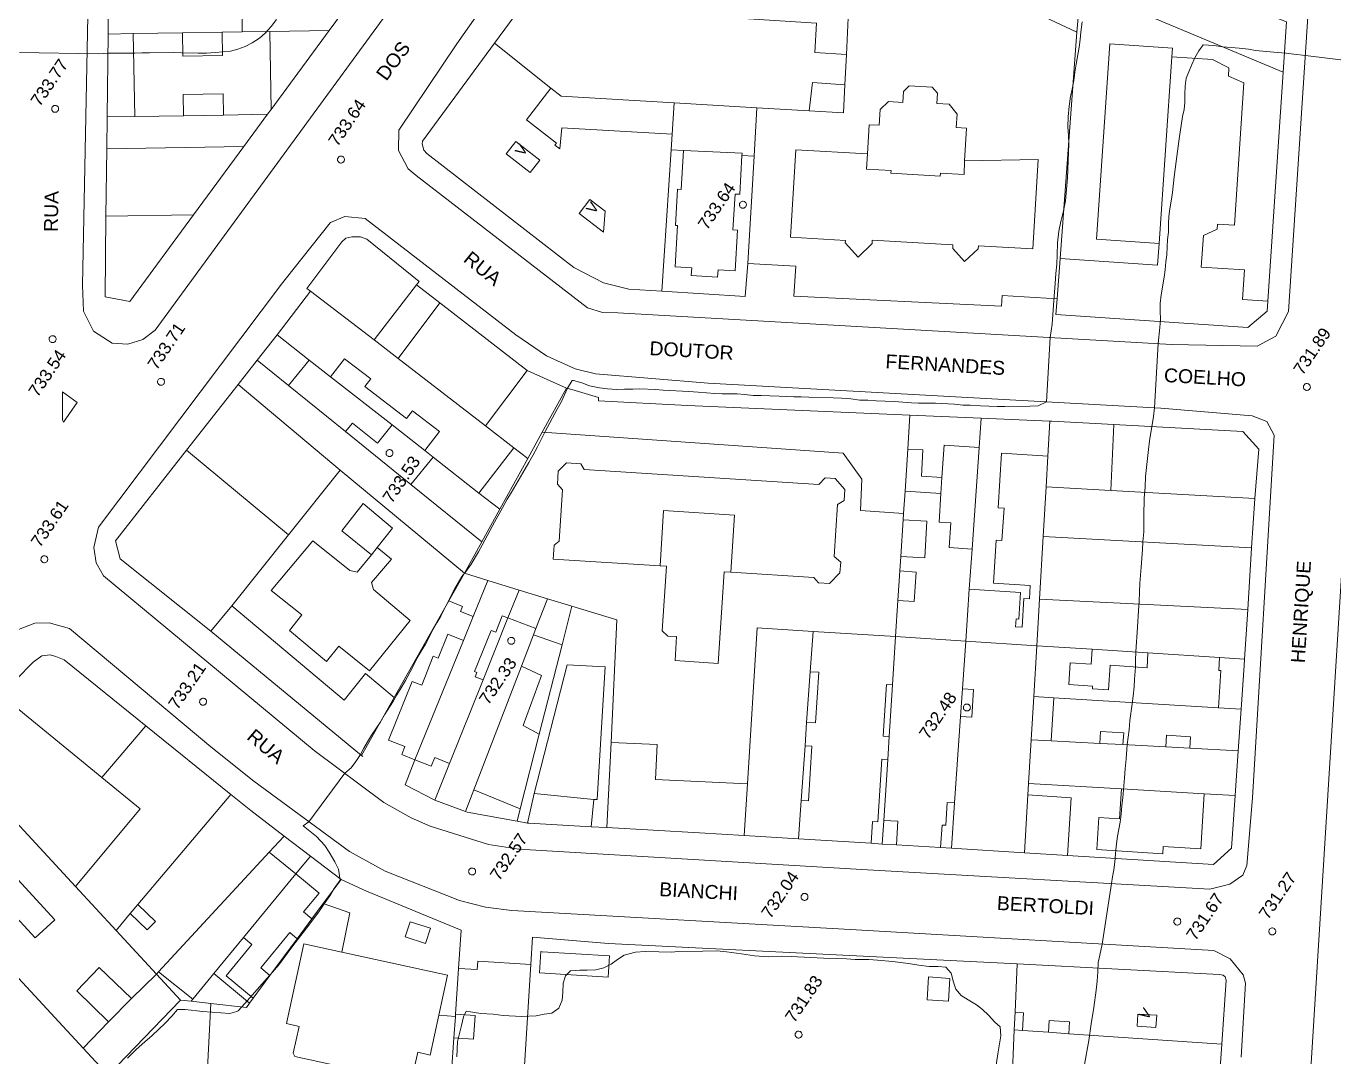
# Model space of a CAD drawing. Header units: metres. Extents: x 325024 to 7190115, y 7391967 to 10157759.
# Drawn here: x 326394.9 to 326583, y 7392846.7 to 7392995 of the extents above; entities that cross this region are included whole.
import ezdxf
from ezdxf.enums import TextEntityAlignment as Align

# ---------------------------------------------------------------- set-up
doc = ezdxf.new("R2010")
doc.units = ezdxf.units.M
doc.layers.get('0').update_dxf_attribs({"lineweight": 18})
for name, color, linetype, lineweight in [('100_SIST_VIARIO_MEIO_FIO', 1, 'Continuous', 18), ('108_SEP_FIS_CANT_CENT_ILHA', 7, 'Continuous', 18), ('160_P_SIMP_ASF_TOP', 7, 'Continuous', 18), ('206_MURO_E_MURO_ARRIMO', 7, 'Continuous', 18), ('214_PROJ_BEIRAL_EDIF', 10, 'Continuous', 18), ('216_EDIF_NOTAVEL', 2, 'Continuous', 18), ('604_CURVA_INTERM', 7, 'Continuous', 18), ('606_PTO_COTADO', 7, 'Continuous', 18), ('608_PTO_COTADO_INTERVIA', 1, 'Continuous', 18)]:
    doc.layers.add(name, color=color, linetype=linetype, lineweight=lineweight)
doc.styles.add('Style-Arial', font='arial.ttf', dxfattribs={"height": 1.75})

# ---------------------------------------------------------------- blocks, each defined once
blk = doc.blocks.new('SP09')
at = {"color": 0, "linetype": 'Continuous'}
blk.add_lwpolyline([(-0.03, -0.51), (-0.14, -0.49), (-0.24, -0.46), (-0.31, -0.42), (-0.35, -0.39), (-0.42, -0.31), (-0.47, -0.24), (-0.51, -0.15), (-0.52, -0.09), (-0.52, 0.03), (-0.51, 0.11), (-0.48, 0.2), (-0.44, 0.27), (-0.4, 0.33), (-0.32, 0.39), (-0.23, 0.44), (-0.15, 0.48), (-0.1, 0.48), (-0.03, 0.48), (0.08, 0.48), (0.19, 0.44), (0.27, 0.4), (0.35, 0.32), (0.41, 0.23), (0.46, 0.11), (0.48, 0.03), (0.48, -0.03), (0.47, -0.08), (0.44, -0.21), (0.38, -0.3), (0.31, -0.38), (0.23, -0.44), (0.1, -0.49), (0.02, -0.51)], close=True, dxfattribs=at)
blk = doc.blocks.new('SP10')
at = {"color": 0, "linetype": 'Continuous'}
blk.add_lwpolyline([(-0.03, -0.51), (-0.14, -0.49), (-0.24, -0.46), (-0.31, -0.42), (-0.35, -0.39), (-0.42, -0.31), (-0.47, -0.24), (-0.51, -0.15), (-0.52, -0.09), (-0.52, 0.03), (-0.51, 0.11), (-0.48, 0.2), (-0.44, 0.27), (-0.4, 0.33), (-0.32, 0.39), (-0.23, 0.44), (-0.15, 0.48), (-0.1, 0.48), (-0.03, 0.48), (0.08, 0.48), (0.19, 0.44), (0.27, 0.4), (0.35, 0.32), (0.41, 0.23), (0.46, 0.11), (0.48, 0.03), (0.48, -0.03), (0.47, -0.08), (0.44, -0.21), (0.38, -0.3), (0.31, -0.38), (0.23, -0.44), (0.1, -0.49), (0.02, -0.51)], close=True, dxfattribs=at)

msp = doc.modelspace()

# ---------------------------------------------------------------- linework, layer by layer
at = {"layer": '100_SIST_VIARIO_MEIO_FIO', "flags": 128}
for points in [[(326501.632, 7393063.299), (326556.656, 7393059.919), (326579.382, 7393058.016), (326581.73, 7393056.202), (326582.743, 7393054.208), (326582.973, 7393052.73), (326582.21, 7393041.005), (326576.498, 7392953.907), (326574.664, 7392950.39), (326571.96, 7392948.919), (326559.664, 7392949.186), (326480.002, 7392953.747), (326477.761, 7392953.761), (326475.631, 7392954.456), (326450.961, 7392973.482), (326449.814, 7392974.442), (326448.42, 7392977.061), (326448.492, 7392980.027), (326456.832, 7392992.425), (326473.48, 7393016.136), (326482.842, 7393034.168), (326484.029, 7393036.698)], [(326405.109, 7392917.435), (326405.962, 7392915.896), (326436.287, 7392890.769), (326446.328, 7392883.275), (326450.258, 7392881.088), (326452.995, 7392879.86), (326461.402, 7392877.246), (326465.731, 7392876.536), (326515.919, 7392873.577), (326565.173, 7392870.827), (326568.065, 7392871.53), (326569.901, 7392872.808), (326570.485, 7392874.226), (326571.322, 7392883.946), (326574.435, 7392936.144), (326573.367, 7392938.074), (326571.283, 7392938.909), (326558.126, 7392940.013), (326492.981, 7392943.625), (326476.762, 7392944.941), (326473.851, 7392945.654), (326469.747, 7392947.53), (326465.314, 7392950.571), (326443.653, 7392967.302), (326440.709, 7392967.578), (326438.659, 7392966.709), (326438.589, 7392966.658)], [(326438.589, 7392966.658), (326433.218, 7392959.913)], [(326421.445, 7392891.295), (326401.086, 7392908.295), (326399.387, 7392908.788)], [(326569.67, 7392846.629), (326570.291, 7392857.279), (326569.974, 7392858.482), (326568.098, 7392860.757), (326565.726, 7392861.977), (326514.295, 7392864.946), (326464.734, 7392867.752), (326460.971, 7392868.229), (326457.229, 7392869.16), (326446.518, 7392873.401), (326441.391, 7392876.201), (326427.623, 7392886.331), (326421.445, 7392891.295)]]:
    msp.add_lwpolyline(points, dxfattribs=at)
msp.add_lwpolyline([(326591.682, 7393037.972), (326592.61, 7393051.431), (326594.02, 7393054.975), (326595.753, 7393056.39), (326597.881, 7393057.078), (326680.494, 7393051.842), (326681.815, 7393051.489), (326684.217, 7393049.745), (326685.477, 7393047.058), (326678.621, 7392963.14), (326668.392, 7392817.409), (326667.624, 7392813.739), (326666.351, 7392809.425), (326660.294, 7392795.608), (326658.789, 7392793.855), (326648.089, 7392782.033), (326646.246, 7392780.78), (326642.903, 7392779.403), (326640.231, 7392778.81), (326628.247, 7392779.525), (326579.764, 7392783.037), (326578.329, 7392783.44), (326576.692, 7392784.94), (326576.105, 7392787.081)], close=True, dxfattribs=at)
at = {"layer": '100_SIST_VIARIO_MEIO_FIO'}
msp.add_lwpolyline([(326405.887, 7393014.52), (326404.592, 7393013.194), (326404.012, 7393011.05), (326402.957, 7392957.718), (326403.098, 7392953.942), (326404.543, 7392951.072), (326407.253, 7392949.361), (326409.487, 7392949.225), (326411.628, 7392949.876), (326413.408, 7392951.233), (326453.817, 7393006.462), (326454.391, 7393008.619), (326453.672, 7393011.494), (326451.666, 7393013.685), (326449.082, 7393014.658), (326406.835, 7393014.839)], close=True, dxfattribs=at)
for points in [[(326433.218, 7392959.913), (326431.576, 7392957.851), (326405.286, 7392922.866), (326404.595, 7392919.971), (326404.931, 7392917.757), (326405.109, 7392917.435)], [(326399.387, 7392908.788), (326398.18, 7392909.138), (326396.086, 7392909.06), (326393.52, 7392908.086), (326357.712, 7392871.905), (326297.854, 7392811.357), (326296.7, 7392808.518), (326296.912, 7392805.278), (326298.287, 7392803.076), (326300.597, 7392801.825), (326327.331, 7392799.899)]]:
    msp.add_lwpolyline(points, dxfattribs=at)
at = {"layer": '108_SEP_FIS_CANT_CENT_ILHA'}
msp.add_lwpolyline([(326400.101, 7392938.267), (326400.103, 7392942.349), (326402.185, 7392940.83), (326400.207, 7392937.982)], close=True, dxfattribs=at)
at = {"layer": '206_MURO_E_MURO_ARRIMO'}
for p, q in [((326406.505, 7392981.904), (326406.641, 7392993.831)), ((326575.735, 7392988.361), (326573.539, 7392955.391)), ((326498.694, 7392960.81), (326498.334, 7392956.067)), ((326505.595, 7392960.457), (326498.694, 7392960.81)), ((326505.317, 7392956.106), (326505.595, 7392960.457)), ((326498.334, 7392956.067), (326486.339, 7392956.831)), ((326535.172, 7392954.669), (326505.317, 7392956.106)), ((326535.278, 7392956.217), (326535.172, 7392954.669)), ((326543.197, 7392955.737), (326535.278, 7392956.217)), ((326430.957, 7392950.56), (326428.104, 7392946.92)), ((326473.348, 7392942.703), (326472.598, 7392942.888)), ((326477.219, 7392941.56), (326473.348, 7392942.703)), ((326477.206, 7392941.06), (326477.219, 7392941.56)), ((326490.014, 7392940.412), (326477.206, 7392941.06)), ((326522.024, 7392939.016), (326490.014, 7392940.412)), ((326532.267, 7392938.569), (326522.024, 7392939.016)), ((326542.158, 7392938.138), (326532.267, 7392938.569)), ((326421.415, 7392907.899), (326443.12, 7392890.041)), ((326569.677, 7392896.698), (326570.117, 7392902.989)), ((326570.117, 7392902.989), (326570.176, 7392903.91)), ((326443.12, 7392890.041), (326443.297, 7392889.895)), ((326449.38, 7392885.808), (326453.655, 7392883.616)), ((326568.276, 7392876.713), (326568.805, 7392884.259)), ((326458.064, 7392881.99), (326458.33, 7392881.892)), ((326458.33, 7392881.892), (326465.486, 7392880.586)), ((326465.486, 7392880.586), (326466.974, 7392880.314)), ((326435.76, 7392875.552), (326431.994, 7392878.434)), ((326476.166, 7392879.78), (326478.429, 7392879.654)), ((326478.429, 7392879.654), (326491.749, 7392878.917)), ((326491.749, 7392878.917), (326498.163, 7392878.523)), ((326516.43, 7392877.399), (326518.035, 7392877.301)), ((326518.035, 7392877.301), (326520.085, 7392877.175)), ((326526.433, 7392876.785), (326527.976, 7392876.69)), ((326565.676, 7392874.372), (326568.276, 7392876.713)), ((326440.161, 7392872.184), (326435.76, 7392875.552)), ((326544.671, 7392875.663), (326565.676, 7392874.372)), ((326443.812, 7392870.51), (326440.161, 7392872.184)), ((326457.462, 7392864.894), (326443.812, 7392870.51))]:
    msp.add_line(p, q, dxfattribs=at)
at = {"layer": '206_MURO_E_MURO_ARRIMO', "flags": 128}
for points in [[(326513.19, 7392997.23), (326512.88, 7392990.896)], [(326546.031, 7392994.109), (326543.644, 7392961.531)], [(326512.667, 7392986.547), (326512.469, 7392982.497), (326507.514, 7392982.788)], [(326498.694, 7392960.81), (326499.603, 7392976.269)], [(326522.024, 7392939.016), (326521.708, 7392934.123)], [(326532.267, 7392938.569), (326531.975, 7392934.359)], [(326471.961, 7392905.974), (326468.683, 7392893.123)], [(326447.827, 7392898.382), (326443.12, 7392890.041)], [(326479.019, 7392891.916), (326478.429, 7392879.654)], [(326449.38, 7392885.808), (326450.801, 7392889.425)], [(326465.941, 7392882.369), (326465.486, 7392880.586)], [(326518.254, 7392880.697), (326518.035, 7392877.301)], [(326433.65, 7392872.987), (326435.76, 7392875.552)], [(326437.602, 7392868.726), (326440.161, 7392872.184)], [(326457.462, 7392864.894), (326457.087, 7392859.402)], [(326417.079, 7392854.842), (326418.591, 7392854.673)], [(326456.637, 7392852.799), (326456.617, 7392852.503)]]:
    msp.add_lwpolyline(points, dxfattribs=at)
at = {"layer": '214_PROJ_BEIRAL_EDIF', "flags": 128}
for points in [[(326519.336, 7393011.627), (326546.483, 7392998.858), (326546.031, 7392994.109), (326522.595, 7393005.133), (326517.909, 7393007.337)], [(326566.342, 7392999.41), (326565.487, 7392997.441), (326556.108, 7393001.516), (326556.804, 7393003.117), (326548.531, 7393006.333), (326546.118, 7393000.779), (326575.735, 7392988.361), (326576.215, 7392995.572)], [(326507.514, 7392982.788), (326507.997, 7392986.875), (326512.667, 7392986.547), (326512.88, 7392990.896), (326508.349, 7392991.17), (326508.59, 7392995.416), (326473.248, 7392997.671), (326473.432, 7393000.02), (326468.037, 7393000.434), (326462.226, 7392992.511), (326470.364, 7392986.067), (326471.857, 7392984.885), (326488.091, 7392983.93), (326500.012, 7392983.229)], [(326470.364, 7392986.067), (326462.226, 7392992.511), (326451.885, 7392978.414), (326451.829, 7392978.022), (326452.056, 7392977.144), (326452.502, 7392976.629), (326473.662, 7392960.224), (326477.939, 7392958.023), (326481.554, 7392957.135), (326486.339, 7392956.831), (326487.654, 7392977.171), (326487.799, 7392979.41), (326471.917, 7392980.356), (326471.631, 7392977.299), (326470.944, 7392977.831), (326471.175, 7392978.13), (326466.825, 7392981.503)], [(326557.865, 7392963.719), (326559.695, 7392990.551), (326559.782, 7392991.826), (326550.797, 7392992.439), (326548.88, 7392964.332)], [(326543.644, 7392961.531), (326557.65, 7392960.575), (326557.865, 7392963.719), (326559.695, 7392990.551), (326565.538, 7392990.162), (326567.917, 7392988.975), (326567.837, 7392987.769), (326570.084, 7392986.796), (326568.722, 7392966.336), (326566.266, 7392966.5), (326566.218, 7392965.777), (326564.243, 7392964.863), (326563.94, 7392960.306), (326570.15, 7392959.892), (326569.867, 7392955.635), (326573.539, 7392955.391), (326573.442, 7392953.943), (326570.615, 7392951.609), (326543.035, 7392953.49), (326543.197, 7392955.737)], [(326515.895, 7392976.577), (326516.142, 7392980.788), (326517.613, 7392980.701), (326517.748, 7392982.993), (326518.94, 7392984.121), (326520.992, 7392984.001), (326521.083, 7392985.552), (326521.888, 7392986.381), (326525.199, 7392986.187), (326525.965, 7392985.336), (326525.878, 7392983.861), (326527.668, 7392983.756), (326528.803, 7392982.291), (326528.691, 7392980.394), (326530.141, 7392980.309), (326529.864, 7392975.6), (326529.81, 7392973.626), (326526.413, 7392973.825), (326526.388, 7392973.405), (326519.281, 7392973.823), (326519.303, 7392974.204), (326515.767, 7392974.412)], [(326487.799, 7392979.41), (326487.654, 7392977.171), (326489.44, 7392977.066), (326497.874, 7392976.691), (326497.855, 7392976.372), (326499.603, 7392976.269), (326500.012, 7392983.229), (326488.091, 7392983.93)], [(326463.914, 7392976.59), (326465.304, 7392978.383), (326468.765, 7392975.699), (326467.376, 7392973.907)], [(326489.44, 7392977.066), (326489.112, 7392971.473), (326488.577, 7392971.505), (326488.27, 7392966.292), (326488.594, 7392966.273), (326488.244, 7392960.322), (326490.624, 7392960.182), (326490.56, 7392959.094), (326494.344, 7392958.871), (326494.406, 7392959.917), (326496.85, 7392959.774), (326497.194, 7392965.619), (326496.561, 7392965.656), (326496.865, 7392970.814), (326497.526, 7392970.775), (326497.855, 7392976.372), (326497.874, 7392976.691)], [(326529.864, 7392975.6), (326540.48, 7392975.802), (326539.722, 7392962.914), (326531.872, 7392963.375), (326531.847, 7392962.936), (326529.848, 7392961.109), (326528.171, 7392962.969), (326528.202, 7392963.49), (326516.59, 7392964.173), (326516.562, 7392963.714), (326514.581, 7392961.748), (326512.711, 7392963.813), (326512.729, 7392964.128), (326504.857, 7392964.591), (326505.598, 7392977.183), (326515.895, 7392976.577), (326515.767, 7392974.412), (326519.303, 7392974.204), (326519.281, 7392973.823), (326526.388, 7392973.405), (326526.413, 7392973.825), (326529.81, 7392973.626)], [(326474.416, 7392968.029), (326477.923, 7392965.31), (326478.146, 7392968.334), (326475.964, 7392970.026)], [(326435.783, 7392956.858), (326444.92, 7392949.815), (326451.027, 7392957.765), (326451.386, 7392958.238), (326443.875, 7392964.305), (326442.968, 7392964.681), (326441.736, 7392964.678), (326440.835, 7392964.446), (326440.297, 7392963.944), (326435.241, 7392957.205)], [(326454.39, 7392955.16), (326448.385, 7392947.144), (326444.92, 7392949.815), (326451.027, 7392957.765)], [(326452.229, 7392933.896), (326453.421, 7392932.963), (326460.01, 7392927.801), (326465.019, 7392934.322), (326460.948, 7392937.46), (326448.385, 7392947.144), (326444.92, 7392949.815), (326435.783, 7392956.858), (326430.957, 7392950.56), (326435.595, 7392946.927), (326438.664, 7392944.523), (326440.66, 7392947.121), (326444.449, 7392944.21), (326443.603, 7392943.109), (326449.606, 7392938.497), (326450.467, 7392939.617), (326454.339, 7392936.643)], [(326466.929, 7392945.449), (326454.39, 7392955.16), (326448.385, 7392947.144), (326460.948, 7392937.46)], [(326450.223, 7392929.012), (326440.814, 7392936.63), (326432.626, 7392943.259), (326428.104, 7392946.92), (326425.356, 7392943.415), (326440.047, 7392931.104), (326457.919, 7392916.269), (326460.402, 7392920.772)], [(326447.511, 7392937.592), (326438.664, 7392944.523), (326435.595, 7392946.927), (326432.626, 7392943.259), (326440.814, 7392936.63), (326441.817, 7392937.87), (326445.393, 7392934.975)], [(326452.229, 7392933.896), (326447.511, 7392937.592), (326438.664, 7392944.523), (326440.66, 7392947.121), (326444.449, 7392944.21), (326443.603, 7392943.109), (326449.606, 7392938.497), (326450.467, 7392939.617), (326454.339, 7392936.643)], [(326469.113, 7392936.568), (326467.023, 7392932.777), (326465.019, 7392934.322), (326460.948, 7392937.46), (326466.929, 7392945.449), (326472.598, 7392942.888)], [(326425.356, 7392943.415), (326440.047, 7392931.104), (326432.598, 7392921.781), (326417.929, 7392933.942)], [(326498.634, 7392885.944), (326500.06, 7392908.412), (326508.077, 7392907.897), (326519.963, 7392907.134), (326520.299, 7392912.329), (326520.574, 7392916.582), (326520.709, 7392918.669), (326521.049, 7392923.94), (326521.109, 7392924.867), (326514.922, 7392925.265), (326515.1, 7392929.806), (326512.391, 7392933.527), (326469.113, 7392936.568), (326467.023, 7392932.777), (326462.991, 7392925.466), (326460.402, 7392920.772), (326457.919, 7392916.269), (326461.268, 7392915.2), (326465.783, 7392913.833), (326469.864, 7392912.598), (326473.379, 7392911.534), (326479.869, 7392909.569), (326479.019, 7392891.916), (326485.652, 7392891.596), (326485.41, 7392886.581)], [(326541.862, 7392933.089), (326542.158, 7392938.138), (326542.413, 7392938.127), (326551.368, 7392937.642), (326550.932, 7392928.166), (326541.603, 7392928.68)], [(326571.637, 7392927.025), (326572.211, 7392934.119), (326569.938, 7392936.636), (326551.368, 7392937.642), (326550.932, 7392928.166)], [(326530.961, 7392919.737), (326531.975, 7392934.359), (326526.925, 7392934.686), (326526.624, 7392930.04), (326526.475, 7392927.733), (326526.209, 7392923.618), (326527.905, 7392923.508), (326527.675, 7392919.949)], [(326424.455, 7392911.587), (326421.415, 7392907.899), (326408.38, 7392918.335), (326407.728, 7392920.93), (326417.929, 7392933.942), (326432.598, 7392921.781)], [(326460.01, 7392927.801), (326462.991, 7392925.466), (326460.402, 7392920.772), (326450.223, 7392929.012), (326453.421, 7392932.963)], [(326462.991, 7392925.466), (326467.023, 7392932.777), (326465.019, 7392934.322), (326460.01, 7392927.801)], [(326521.708, 7392934.123), (326521.315, 7392928.055), (326526.475, 7392927.733), (326526.624, 7392930.04), (326523.666, 7392930.218), (326523.893, 7392933.991)], [(326530.56, 7392913.953), (326537.928, 7392913.476), (326537.681, 7392909.667), (326537.293, 7392909.692), (326537.22, 7392908.568), (326538.15, 7392908.508), (326538.415, 7392912.612), (326539.211, 7392912.561), (326539.335, 7392914.481), (326534.043, 7392914.823), (326534.442, 7392920.997), (326535.261, 7392920.944), (326535.564, 7392925.621), (326534.704, 7392925.677), (326535.211, 7392933.519), (326541.862, 7392933.089), (326541.603, 7392928.68), (326541.185, 7392921.567), (326540.653, 7392912.509), (326540.261, 7392905.83), (326530.042, 7392906.487)], [(326424.455, 7392911.587), (326432.598, 7392921.781), (326440.047, 7392931.104), (326457.919, 7392916.269), (326455.666, 7392912.276), (326447.827, 7392898.382), (326443.702, 7392901.826), (326440.63, 7392897.976)], [(326486.07, 7392917.323), (326486.575, 7392925.273), (326496.766, 7392924.626), (326496.243, 7392916.39), (326508.183, 7392915.632), (326508.855, 7392914.878), (326510.448, 7392914.777), (326511.954, 7392916.302), (326512.053, 7392917.851), (326511.135, 7392918.661), (326511.611, 7392926.165), (326512.572, 7392926.702), (326512.675, 7392928.32), (326511.277, 7392929.877), (326509.8, 7392929.971), (326508.898, 7392929.018), (326475.168, 7392931.159), (326474.655, 7392932.002), (326472.625, 7392932.13), (326471.406, 7392930.932), (326471.288, 7392929.066), (326472.03, 7392928.244), (326471.562, 7392920.865), (326470.826, 7392920.305), (326470.698, 7392918.298)], [(326520.299, 7392912.329), (326522.63, 7392912.178), (326522.905, 7392916.432), (326520.574, 7392916.582), (326520.709, 7392918.669), (326524.171, 7392918.485), (326524.451, 7392923.759), (326521.049, 7392923.94), (326521.109, 7392924.867), (326521.315, 7392928.055), (326526.475, 7392927.733), (326526.209, 7392923.618), (326527.905, 7392923.508), (326527.675, 7392919.949), (326530.961, 7392919.737), (326530.56, 7392913.953), (326530.042, 7392906.487), (326519.963, 7392907.134)], [(326571.637, 7392927.025), (326571.186, 7392919.897), (326541.185, 7392921.567), (326541.603, 7392928.68), (326550.932, 7392928.166)], [(326444.539, 7392918.915), (326445.377, 7392919.939), (326447.587, 7392922.753), (326443.333, 7392926.269), (326440.292, 7392922.368)], [(326486.07, 7392917.323), (326486.575, 7392925.273), (326496.766, 7392924.626), (326496.243, 7392916.39), (326495.283, 7392916.451), (326494.449, 7392903.294), (326488.232, 7392903.689), (326488.452, 7392907.142), (326487.171, 7392907.223), (326486.392, 7392907.959), (326486.983, 7392917.265)], [(326540.653, 7392912.509), (326570.626, 7392911.03), (326571.186, 7392919.897), (326541.185, 7392921.567)], [(326444.539, 7392918.915), (326445.377, 7392919.939), (326447.429, 7392918.267), (326444.558, 7392914.905), (326444.851, 7392913.906), (326450.097, 7392909.454), (326444.245, 7392902.193), (326439.859, 7392905.778), (326438.054, 7392903.562), (326432.742, 7392907.998), (326434.516, 7392910.268), (326430.125, 7392913.791), (326436.125, 7392920.93), (326441.427, 7392916.668), (326442.487, 7392916.408)], [(326459.167, 7392910.028), (326457.37, 7392910.75), (326457.661, 7392911.475), (326455.666, 7392912.276), (326457.919, 7392916.269), (326461.268, 7392915.2)], [(326520.299, 7392912.329), (326520.574, 7392916.582), (326522.905, 7392916.432), (326522.63, 7392912.178)], [(326450.801, 7392889.425), (326457.772, 7392906.592), (326459.167, 7392910.028), (326461.268, 7392915.2), (326465.783, 7392913.833), (326464.175, 7392909.827), (326463.369, 7392910.151), (326462.414, 7392907.772), (326461.746, 7392908.04), (326459.364, 7392902.104), (326459.722, 7392901.96), (326459.483, 7392901.363), (326460.598, 7392900.916), (326455.774, 7392888.896), (326453.66, 7392889.745), (326453.153, 7392888.481)], [(326468.214, 7392908.316), (326464.175, 7392909.827), (326465.783, 7392913.833), (326469.864, 7392912.598)], [(326468.214, 7392908.316), (326469.864, 7392912.598), (326473.379, 7392911.534), (326471.961, 7392905.974), (326467.857, 7392907.392)], [(326548.249, 7392905.318), (326556.269, 7392904.803), (326566.579, 7392904.141), (326570.176, 7392903.91), (326570.626, 7392911.03), (326540.653, 7392912.509), (326540.261, 7392905.83)], [(326464.175, 7392909.827), (326460.598, 7392900.916), (326455.774, 7392888.896), (326453.655, 7392883.616), (326458.064, 7392881.99), (326459.259, 7392885.089), (326466.112, 7392902.866), (326467.857, 7392907.392), (326468.214, 7392908.316)], [(326508.077, 7392907.897), (326507.669, 7392902.085), (326507.158, 7392894.802), (326506.922, 7392891.44), (326506.37, 7392883.566), (326505.983, 7392878.042), (326498.163, 7392878.523), (326498.634, 7392885.944), (326500.06, 7392908.412)], [(326457.772, 7392906.592), (326450.801, 7392889.425), (326448.914, 7392890.182), (326449.365, 7392891.306), (326446.991, 7392892.259), (326450.38, 7392900.704), (326451.769, 7392900.147), (326453.442, 7392904.315), (326454.147, 7392904.032), (326455.535, 7392907.49)], [(326507.669, 7392902.085), (326508.077, 7392907.897), (326519.963, 7392907.134), (326519.515, 7392900.199), (326518.638, 7392900.255), (326518.161, 7392892.83), (326519.035, 7392892.773), (326518.821, 7392889.471), (326517.997, 7392889.523), (326517.422, 7392880.468), (326516.628, 7392880.518), (326516.43, 7392877.399), (326505.983, 7392878.042), (326506.37, 7392883.566), (326507.404, 7392883.5), (326507.904, 7392891.378), (326506.922, 7392891.44), (326507.158, 7392894.802), (326508.455, 7392894.72), (326508.917, 7392902.006)], [(326529.568, 7392899.645), (326529.291, 7392895.651), (326528.428, 7392883.203), (326527.376, 7392883.27), (326527.166, 7392879.999), (326526.641, 7392880.033), (326526.433, 7392876.785), (326520.085, 7392877.175), (326520.3, 7392880.567), (326518.254, 7392880.697), (326518.821, 7392889.471), (326519.035, 7392892.773), (326519.515, 7392900.199), (326519.963, 7392907.134), (326530.042, 7392906.487)], [(326539.001, 7392884.364), (326539.097, 7392886.001), (326539.467, 7392892.3), (326539.832, 7392898.527), (326540.261, 7392905.83), (326530.042, 7392906.487), (326529.568, 7392899.645), (326531.169, 7392899.542), (326530.913, 7392895.547), (326529.291, 7392895.651), (326528.428, 7392883.203), (326527.976, 7392876.69), (326538.512, 7392876.042)], [(326548.249, 7392905.318), (326548.11, 7392903.153), (326545.092, 7392903.347), (326544.893, 7392900.251), (326548.311, 7392900.031), (326548.284, 7392899.61), (326550.578, 7392899.462), (326550.806, 7392903.011), (326556.132, 7392902.669), (326556.269, 7392904.803), (326566.579, 7392904.141), (326566.458, 7392902.261), (326566.766, 7392902.241), (326566.423, 7392896.898), (326542.742, 7392898.349), (326539.832, 7392898.527), (326540.261, 7392905.83)], [(326466.112, 7392902.866), (326469.014, 7392901.544), (326466.388, 7392894.342), (326468.683, 7392893.123), (326465.941, 7392882.369), (326459.259, 7392885.089)], [(326476.557, 7392883.728), (326467.972, 7392884.579), (326472.689, 7392903.077), (326478.179, 7392902.768), (326477.006, 7392883.684)], [(326562.301, 7392891.084), (326562.406, 7392892.732), (326558.947, 7392892.954), (326558.839, 7392891.268), (326552.665, 7392891.597), (326552.773, 7392893.277), (326549.444, 7392893.49), (326549.334, 7392891.774), (326542.344, 7392892.146), (326542.742, 7392898.349), (326566.423, 7392896.898), (326569.677, 7392896.698), (326569.257, 7392890.713)], [(326410.941, 7392868.605), (326409.827, 7392867.283), (326407.799, 7392864.877), (326401.965, 7392871.186), (326411.259, 7392882.342), (326405.764, 7392886.855), (326412.053, 7392894.305), (326424.291, 7392884.445)], [(326552.44, 7392885.219), (326564.377, 7392884.519), (326568.805, 7392884.259), (326569.257, 7392890.713), (326562.301, 7392891.084), (326558.839, 7392891.268), (326552.665, 7392891.597), (326549.334, 7392891.774), (326542.344, 7392892.146), (326539.467, 7392892.3), (326539.097, 7392886.001)], [(326410.941, 7392868.605), (326413.458, 7392866.171), (326412.259, 7392864.931), (326409.827, 7392867.283), (326407.799, 7392864.877), (326413.607, 7392858.597), (326413.877, 7392858.888), (326429.845, 7392876.116), (326431.994, 7392878.434), (326427.161, 7392882.133), (326424.291, 7392884.445)], [(326467.972, 7392884.579), (326466.974, 7392880.314), (326467.177, 7392880.277), (326476.166, 7392879.78), (326476.557, 7392883.728)], [(326539.001, 7392884.364), (326538.512, 7392876.042), (326544.671, 7392875.663), (326545.204, 7392883.966)], [(326552.44, 7392885.219), (326564.377, 7392884.519), (326563.868, 7392876.599), (326558.471, 7392876.946), (326558.404, 7392875.895), (326548.915, 7392876.504), (326549.211, 7392881.106), (326552.164, 7392880.916)], [(326421.864, 7392858.654), (326426.133, 7392863.845), (326433.65, 7392872.987), (326429.845, 7392876.116), (326413.877, 7392858.888), (326418.859, 7392854.999)], [(326388.524, 7392872.044), (326396.176, 7392863.78), (326398.999, 7392866.395), (326393.643, 7392872.178), (326392.477, 7392871.099), (326390.181, 7392873.578)], [(326433.65, 7392872.987), (326426.133, 7392863.845), (326427.343, 7392862.849), (326423.629, 7392858.332), (326427.532, 7392855.123), (326429.942, 7392858.379), (326428.618, 7392859.468), (326432.794, 7392864.547), (326433.859, 7392863.671), (326435.979, 7392866.534), (326434.77, 7392867.527), (326436.997, 7392870.235)], [(326440.265, 7392861.733), (326434.792, 7392862.922), (326432.301, 7392851.455), (326434.124, 7392851.059), (326433.287, 7392847.207), (326433.515, 7392846.741), (326450.276, 7392843.1), (326451.196, 7392847.334), (326452.993, 7392846.943), (326454.236, 7392852.666), (326456.617, 7392852.503), (326456.405, 7392849.4), (326455.405, 7392834.74), (326420.543, 7392837.591), (326421.419, 7392854.358), (326426.542, 7392853.786), (326427.012, 7392854.421), (326427.532, 7392855.123), (326429.942, 7392858.379), (326433.859, 7392863.671), (326435.979, 7392866.534), (326437.602, 7392868.726), (326441.429, 7392867.386)], [(326450.095, 7392866.095), (326453.013, 7392865.171), (326452.325, 7392862.997), (326449.406, 7392863.922)], [(326454.236, 7392852.666), (326452.993, 7392846.943), (326451.196, 7392847.334), (326450.276, 7392843.1), (326433.515, 7392846.741), (326433.287, 7392847.207), (326434.124, 7392851.059), (326432.301, 7392851.455), (326434.792, 7392862.922), (326440.265, 7392861.733), (326455.487, 7392858.427)], [(326456.405, 7392849.4), (326455.405, 7392834.74), (326465.847, 7392833.886), (326466.558, 7392845.426), (326467.455, 7392859.972), (326459.832, 7392860.442), (326459.757, 7392859.237), (326457.087, 7392859.402), (326456.637, 7392852.799), (326459.445, 7392852.626), (326459.235, 7392849.226)], [(326403.071, 7392847.931), (326406.655, 7392844.062), (326417.079, 7392854.842), (326413.607, 7392858.597), (326410.003, 7392855.05), (326406.72, 7392851.728)], [(326418.859, 7392854.999), (326421.864, 7392858.654), (326427.012, 7392854.421), (326426.542, 7392853.786), (326421.419, 7392854.358), (326418.591, 7392854.673)]]:
    msp.add_lwpolyline(points, close=True, dxfattribs=at)
at = {"layer": '214_PROJ_BEIRAL_EDIF'}
for points in [[(326415.273, 7393003.077), (326406.746, 7393003.075), (326406.641, 7392993.831), (326410.27, 7392993.892), (326417.363, 7392994.011), (326423.066, 7392994.107), (326425.932, 7392994.155), (326426.002, 7392999.319), (326420.211, 7392999.317), (326420.211, 7393000.382), (326415.274, 7393000.38)], [(326426.002, 7392999.319), (326425.932, 7392994.155), (326429.903, 7392994.222), (326438.461, 7392994.366), (326444.874, 7393003.087), (326436.335, 7393003.084), (326426.054, 7393003.081)], [(326423.066, 7392994.107), (326423.123, 7392990.742), (326417.42, 7392990.646), (326417.363, 7392994.011), (326410.27, 7392993.892), (326410.47, 7392981.971), (326417.519, 7392982.089), (326417.468, 7392985.14), (326423.201, 7392985.236), (326423.252, 7392982.186), (326429.581, 7392982.292), (326430.092, 7392982.986), (326429.903, 7392994.222), (326425.932, 7392994.155)], [(326438.461, 7392994.366), (326430.092, 7392982.986), (326429.903, 7392994.222)], [(326410.47, 7392981.971), (326417.519, 7392982.089), (326423.252, 7392982.186), (326429.581, 7392982.292), (326426.177, 7392977.663), (326406.453, 7392977.331), (326406.505, 7392981.904)], [(326406.342, 7392967.614), (326418.942, 7392967.825), (326426.177, 7392977.663), (326406.453, 7392977.331)], [(326406.342, 7392967.614), (326418.942, 7392967.825), (326409.756, 7392955.334), (326406.21, 7392956.013)]]:
    msp.add_lwpolyline(points, close=True, dxfattribs=at)
at = {"layer": '214_PROJ_BEIRAL_EDIF', "flags": 128}
for points in [[(326395.868, 7392903.471), (326397.136, 7392904.365), (326398.304, 7392904.534), (326399.11, 7392904.302), (326400.305, 7392903.796), (326412.053, 7392894.305), (326405.764, 7392886.855), (326392.229, 7392897.971)], [(326405.764, 7392886.855), (326392.229, 7392897.971)], [(326385.958, 7392888.495), (326401.965, 7392871.186), (326407.799, 7392864.877), (326413.607, 7392858.597), (326410.003, 7392855.05), (326405.38, 7392859.521), (326402.165, 7392856.197), (326406.72, 7392851.728), (326403.071, 7392847.931), (326377.434, 7392875.614)], [(326385.958, 7392888.495), (326401.965, 7392871.186), (326411.259, 7392882.342), (326405.764, 7392886.855)]]:
    msp.add_lwpolyline(points, dxfattribs=at)
at = {"layer": '214_PROJ_BEIRAL_EDIF'}
msp.add_lwpolyline([(326391.256, 7392898.769), (326395.748, 7392903.386), (326395.868, 7392903.471)], dxfattribs=at)
at = {"layer": '216_EDIF_NOTAVEL', "flags": 128}
msp.add_lwpolyline([(326466.558, 7392845.426), (326467.455, 7392859.972), (326467.698, 7392863.899), (326478.654, 7392863), (326537.447, 7392860.04), (326537.149, 7392853.09), (326537.04, 7392850.547), (326536.686, 7392842.311)], dxfattribs=at)
for points in [[(326468.904, 7392861.819), (326468.715, 7392858.76), (326478.594, 7392858.151), (326478.782, 7392861.21), (326469.123, 7392861.806)], [(326537.149, 7392853.09), (326537.447, 7392860.04), (326566.531, 7392858.529), (326567.08, 7392858.44), (326567.372, 7392858.198), (326567.504, 7392857.731), (326566.883, 7392848.493), (326544.881, 7392850.007), (326544.992, 7392851.731), (326542.067, 7392851.919), (326541.957, 7392850.209), (326538.211, 7392850.467), (326538.374, 7392853.011)], [(326524.711, 7392858.169), (326527.768, 7392857.973), (326527.558, 7392854.698), (326524.501, 7392854.894)], [(326554.833, 7392852.832), (326557.527, 7392852.66), (326557.414, 7392850.904), (326554.72, 7392851.077)], [(326544.352, 7392841.82), (326536.686, 7392842.311), (326537.04, 7392850.547), (326538.211, 7392850.467), (326541.957, 7392850.209), (326544.881, 7392850.007), (326566.883, 7392848.493), (326566.339, 7392840.41)]]:
    msp.add_lwpolyline(points, close=True, dxfattribs=at)
at = {"layer": '604_CURVA_INTERM', "flags": 128}
for points, elevation in [([(326393.901, 7392991.2), (326405.276, 7392990.997), (326406.597, 7392991.083), (326408.266, 7392991.059), (326410.5, 7392991.096), (326411.521, 7392991.151), (326412.614, 7392991.144), (326416.117, 7392991.175), (326417.193, 7392991.12), (326419.597, 7392991.08), (326420.801, 7392991.101), (326422.064, 7392991.185), (326424.26, 7392991.381), (326425.328, 7392991.662), (326426.374, 7392992.042), (326427.36, 7392992.585), (326428.429, 7392993.218), (326429.264, 7392993.942), (326430.098, 7392994.94), (326430.868, 7392995.942)], 734), ([(326409.447, 7392846.475), (326410.686, 7392847.712), (326411.922, 7392848.846), (326413.01, 7392849.748), (326414.847, 7392851.511), (326415.841, 7392852.523), (326416.644, 7392853.496), (326417.738, 7392853.478), (326420.286, 7392853.213), (326424.15, 7392852.938), (326425.175, 7392853.204), (326425.36, 7392853.311), (326426.339, 7392854.373), (326429.142, 7392857.585), (326430.295, 7392858.874), (326431.209, 7392859.936), (326433.079, 7392862.482), (326435.511, 7392865.641), (326437.044, 7392867.675), (326437.76, 7392868.676), (326438.545, 7392869.827), (326439.198, 7392870.896), (326440.02, 7392872.113), (326439.792, 7392873.663), (326439.289, 7392874.73), (326438.474, 7392876.135), (326437.826, 7392877.093), (326436.647, 7392878.362), (326434.716, 7392879.926), (326435.541, 7392880.505), (326440.705, 7392887.472), (326441.625, 7392888.249), (326442.301, 7392889.185), (326442.954, 7392890.192), (326443.435, 7392891.091), (326443.969, 7392891.977), (326444.541, 7392892.983), (326445.776, 7392894.798), (326446.416, 7392895.864), (326447.691, 7392897.913), (326448.197, 7392898.783), (326448.806, 7392899.761), (326449.439, 7392900.821), (326450.13, 7392902.069), (326450.695, 7392903.173), (326451.111, 7392904.101), (326451.681, 7392905.053), (326452.302, 7392906.038), (326453.38, 7392908.126), (326453.932, 7392909.119), (326454.5, 7392910.075), (326455.47, 7392911.991), (326456.501, 7392913.98), (326457.547, 7392915.768), (326458.154, 7392916.565), (326458.879, 7392917.572), (326459.934, 7392919.34), (326460.491, 7392920.312), (326461.595, 7392922.379), (326462.235, 7392923.616), (326463.388, 7392925.689), (326464.089, 7392926.917), (326464.643, 7392927.833), (326465.963, 7392930.118), (326466.651, 7392931.302), (326467.175, 7392932.167), (326467.767, 7392933.205), (326468.432, 7392934.434), (326469.531, 7392936.631), (326471.268, 7392939.866), (326471.824, 7392940.882), (326472.738, 7392942.868), (326473.414, 7392944), (326473.629, 7392944.006), (326474.798, 7392943.645), (326475.917, 7392943.223), (326477.331, 7392942.937), (326478.508, 7392942.772), (326479.857, 7392942.69), (326480.968, 7392942.728), (326482.132, 7392942.734), (326483.172, 7392942.767), (326485.407, 7392942.696), (326486.507, 7392942.596), (326490.219, 7392942.409), (326491.555, 7392942.325), (326493.952, 7392942.128), (326495.021, 7392942.082), (326497.153, 7392942.061), (326498.285, 7392941.99), (326499.454, 7392941.852), (326500.626, 7392941.808), (326501.837, 7392941.792), (326503.223, 7392941.723), (326505.322, 7392941.659), (326506.393, 7392941.634), (326507.455, 7392941.573), (326510.951, 7392941.476), (326512.184, 7392941.44), (326513.5, 7392941.334), (326514.794, 7392941.157), (326515.959, 7392941.179), (326517.147, 7392941.066), (326519.773, 7392940.963), (326522.225, 7392940.757), (326523.233, 7392940.718), (326525.684, 7392940.706), (326528.452, 7392940.574), (326529.639, 7392940.456), (326530.703, 7392940.439), (326532.181, 7392940.326), (326533.364, 7392940.311), (326534.556, 7392940.268), (326535.682, 7392940.259), (326539.26, 7392940.318), (326540.484, 7392940.352), (326541.668, 7392940.925), (326542.19, 7392950.187), (326542.498, 7392952.113), (326542.727, 7392955.502), (326542.937, 7392957.957), (326543.027, 7392959.402), (326543.158, 7392960.739), (326543.22, 7392962.062), (326543.261, 7392963.804), (326543.441, 7392965.467), (326543.735, 7392966.865), (326544.107, 7392968.407), (326544.386, 7392969.816), (326544.512, 7392970.962), (326544.677, 7392973.164), (326544.832, 7392976.835), (326544.878, 7392978.041), (326544.836, 7392979.215), (326544.745, 7392980.496), (326544.786, 7392981.918), (326544.923, 7392983.441), (326545.125, 7392984.87), (326545.372, 7392985.897), (326545.62, 7392987.173), (326545.753, 7392988.33), (326545.927, 7392989.491), (326546.354, 7392991.961), (326546.519, 7392993.056), (326546.588, 7392994.114), (326546.809, 7392995.578)], 733), ([(326547.121, 7392845.584), (326547.761, 7392849.035), (326548.102, 7392851.429), (326548.477, 7392853.79), (326548.833, 7392856.282), (326548.956, 7392857.573), (326549.039, 7392858.887), (326549.103, 7392860.264), (326549.337, 7392861.33), (326549.679, 7392862.904), (326551.039, 7392871.616), (326551.189, 7392872.582), (326551.35, 7392873.592), (326551.497, 7392874.707), (326551.601, 7392875.895), (326551.674, 7392876.953), (326551.904, 7392878.425), (326552.266, 7392880.422), (326552.399, 7392881.602), (326552.498, 7392882.86), (326552.634, 7392883.964), (326552.885, 7392886.8), (326552.98, 7392888.121), (326553.126, 7392889.561), (326553.279, 7392891.626), (326553.541, 7392893.732), (326553.682, 7392895.063), (326553.978, 7392897.457), (326554.146, 7392898.581), (326554.272, 7392899.904), (326554.317, 7392901.007), (326554.453, 7392902.757), (326554.463, 7392903.773), (326554.531, 7392904.941), (326554.785, 7392908.487), (326554.907, 7392910.888), (326555.002, 7392912.186), (326555.034, 7392913.544), (326555.116, 7392914.839), (326555.306, 7392917.133), (326555.475, 7392919.676), (326555.521, 7392920.756), (326555.685, 7392922.218), (326555.662, 7392923.324), (326555.66, 7392924.503), (326555.716, 7392927.071), (326555.853, 7392928.617), (326555.924, 7392930.195), (326556.34, 7392934.064), (326556.466, 7392935.319), (326557.057, 7392938.832), (326557.22, 7392940.063), (326557.74, 7392949.296), (326557.988, 7392951.597), (326558.062, 7392952.773), (326558.012, 7392954.018), (326558.027, 7392955.074), (326558.189, 7392956.332), (326558.59, 7392958.866), (326558.723, 7392959.901), (326558.839, 7392961.077), (326558.963, 7392962.088), (326559.048, 7392963.195), (326559.094, 7392964.275), (326559.199, 7392965.336), (326559.22, 7392966.556), (326559.293, 7392967.592), (326559.43, 7392968.691), (326559.621, 7392969.812), (326559.799, 7392971.015), (326560.026, 7392973.285), (326560.164, 7392974.403), (326560.338, 7392975.474), (326560.78, 7392978.734), (326561.247, 7392981.954), (326561.48, 7392982.966), (326561.554, 7392983.998), (326561.581, 7392985.169), (326561.636, 7392986.314), (326561.759, 7392987.479), (326562.125, 7392988.414), (326562.584, 7392989.461), (326563.021, 7392990.402), (326563.585, 7392991.426), (326564.193, 7392992.286), (326565.734, 7392992.198), (326567.042, 7392991.993), (326569.403, 7392991.785), (326570.725, 7392991.642), (326571.752, 7392991.485), (326574.885, 7392991.193), (326576.157, 7392991.075), (326577.274, 7392990.937), (326578.915, 7392990.764), (326588.675, 7392989.532)], 732), ([(326456.832, 7392846.663), (326456.942, 7392848.907), (326457.201, 7392850.023), (326457.515, 7392851.195), (326457.767, 7392852.445), (326458.156, 7392853.254), (326460.301, 7392852.896), (326462.044, 7392852.798), (326463.494, 7392852.617), (326466.125, 7392852.507), (326467.183, 7392852.533), (326468.216, 7392852.595), (326469.388, 7392852.828), (326470.49, 7392852.985), (326471.512, 7392853.692), (326471.978, 7392854.854), (326472.093, 7392855.934), (326472.143, 7392857.294), (326472.438, 7392858.324), (326473.173, 7392859.036), (326474.545, 7392859.169), (326475.6, 7392859.146), (326476.805, 7392859.202), (326477.992, 7392859.462), (326479.042, 7392860.021), (326479.942, 7392860.685), (326480.897, 7392861.3), (326482.544, 7392861.734), (326483.947, 7392861.848), (326485.897, 7392861.78), (326487.68, 7392861.762), (326488.719, 7392861.816), (326492.23, 7392861.879), (326494.261, 7392861.953), (326495.649, 7392861.808), (326497.801, 7392861.483), (326499.646, 7392861.229), (326501.616, 7392861.078), (326503.479, 7392861.15), (326504.926, 7392861.135), (326509.579, 7392860.867), (326511.521, 7392860.832), (326512.913, 7392860.768), (326514.128, 7392860.685), (326516.109, 7392860.661), (326517.358, 7392860.591), (326519.516, 7392860.405), (326521.822, 7392860.085), (326523.315, 7392859.857), (326524.787, 7392859.661), (326526.065, 7392859.66), (326527.167, 7392859.569), (326527.953, 7392858.723), (326528.3, 7392857.439), (326528.602, 7392856.423), (326529.385, 7392855.504), (326530.398, 7392854.861), (326531.587, 7392854.159), (326532.467, 7392853.481), (326533.342, 7392852.673), (326534.229, 7392851.674), (326535.025, 7392850.989), (326535.097, 7392849.684), (326534.646, 7392847.096), (326534.287, 7392844.499)], 732)]:
    msp.add_lwpolyline(points, dxfattribs=dict(at, elevation=elevation))

# ---------------------------------------------------------------- block references
at = {"layer": '606_PTO_COTADO', "rotation": 55.83005668387076}
for p in [(326399.031, 7392983.097, 733.773), (326497.991, 7392969.309, 733.645), (326447.145, 7392933.571, 733.53), (326464.658, 7392906.562, 732.335), (326420.32, 7392897.802, 733.21), (326530.217, 7392896.965, 732.48), (326459.029, 7392873.376, 732.57), (326506.858, 7392869.718, 732.04), (326560.506, 7392866.169, 731.67), (326506.005, 7392849.903, 731.83)]:
    msp.add_blockref('SP09', p, dxfattribs=at)
at = {"layer": '608_PTO_COTADO_INTERVIA', "rotation": 55.83005668387076}
for p in [(326440.167, 7392975.802, 733.645), (326398.664, 7392949.965, 733.545), (326414.271, 7392943.822, 733.715), (326579.14, 7392943.087, 731.895), (326397.486, 7392918.293, 733.6), (326574.167, 7392864.753, 731.26)]:
    msp.add_blockref('SP10', p, dxfattribs=at)

# ---------------------------------------------------------------- texts
at = {"layer": '160_P_SIMP_ASF_TOP', "style": 'Style-Arial'}
for s, rotation, p in [('DOS', 53.60866, (326445.869, 7392987.555)), ('RUA', 88.97276, (326398.409, 7392965.369)), ('DOUTOR', 356.66515, (326484.557, 7392948.653)), ('FERNANDES', 356.66515, (326518.51, 7392946.762)), ('COELHO', 356.82628, (326558.582, 7392944.779)), ('HENRIQUE', 86.45679, (326577.824, 7392903.342)), ('BIANCHI', 356.87134, (326485.96, 7392870.816))]:
    msp.add_text(s, height=2, rotation=rotation, dxfattribs=at).set_placement(p, align=Align.MIDDLE_LEFT)
for s, rotation, p in [('RUA', 320.83465, (326457.626, 7392961.204)), ('RUA', 319.90041, (326426.459, 7392892.495)), ('BERTOLDI', 356.83006, (326534.488, 7392867.825))]:
    msp.add_text(s, height=2, rotation=rotation, dxfattribs=at).set_placement(p)
at = {"layer": '214_PROJ_BEIRAL_EDIF', "style": 'Style-Arial'}
for p in [(326466.34, 7392976.145), (326476.578, 7392967.827)]:
    msp.add_text('V', height=1.5, rotation=55.83006, dxfattribs=at).set_placement(p)
at = {"layer": '216_EDIF_NOTAVEL', "style": 'Style-Arial'}
msp.add_text('V', height=1.5, rotation=55.83006, dxfattribs=at).set_placement((326556.124, 7392851.868))
at = {"layer": '606_PTO_COTADO', "style": 'Style-Arial'}
for s, p in [('733.77', (326398.19, 7392986.861, 733.773)), ('733.64', (326494.201, 7392969.093, 733.645)), ('733.53', (326448.839, 7392929.762, 733.53)), ('733.21', (326418.005, 7392900.067, 733.21)), ('732.33', (326462.723, 7392900.764, 732.335)), ('732.48', (326526.035, 7392895.795, 732.48)), ('732.57', (326464.285, 7392875.46, 732.57)), ('732.04', (326503.323, 7392870.013, 732.04)), ('731.67', (326564.468, 7392866.842, 731.67)), ('731.83', (326506.747, 7392855.025, 731.83))]:
    msp.add_text(s, height=1.75, rotation=55.83006, dxfattribs=at).set_placement(p, align=Align.MIDDLE_CENTER)
at = {"layer": '608_PTO_COTADO_INTERVIA', "style": 'Style-Arial'}
for s, p in [('733.64', (326441.025, 7392981.095, 733.645)), ('733.71', (326415.013, 7392948.945, 733.715)), ('731.89', (326579.882, 7392948.209, 731.895)), ('733.54', (326397.877, 7392945.056, 733.545)), ('733.61', (326398.229, 7392923.415, 733.6)), ('731.27', (326574.91, 7392869.875, 731.26))]:
    msp.add_text(s, height=1.75, rotation=55.83006, dxfattribs=at).set_placement(p, align=Align.MIDDLE_CENTER)

doc.saveas('drawing.dxf')
